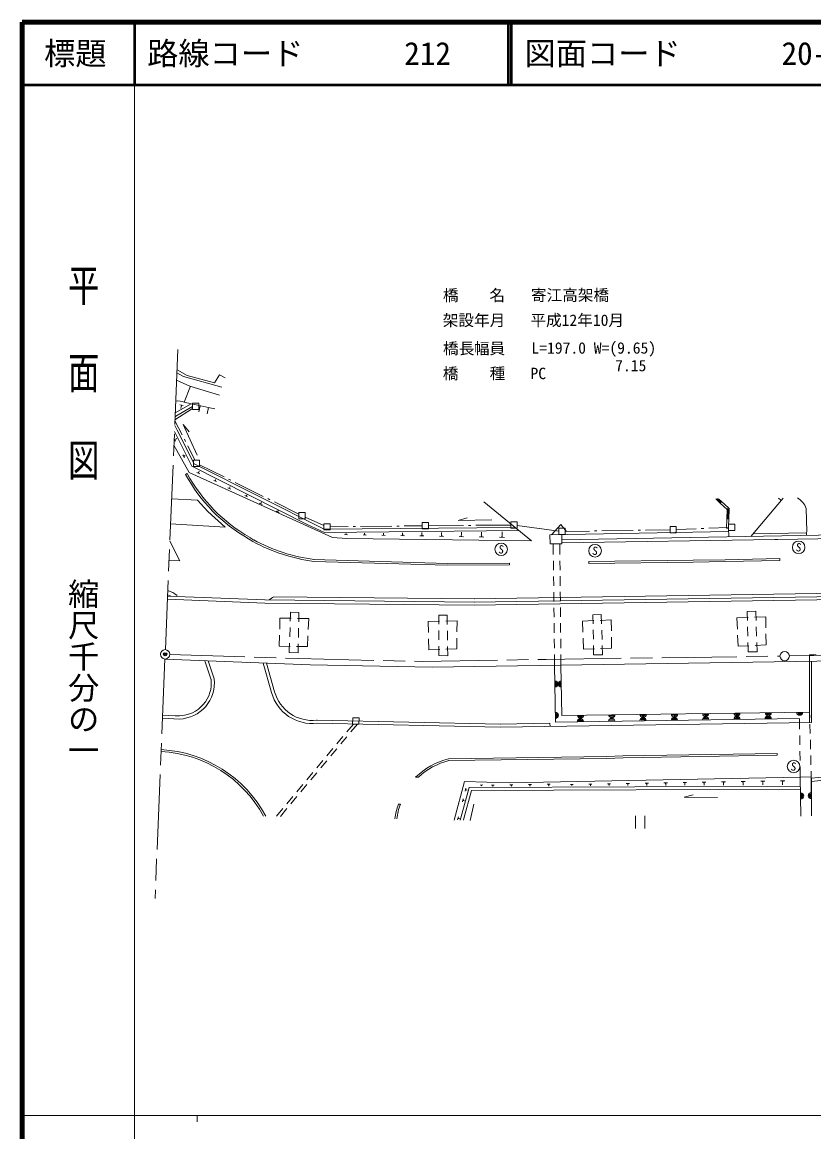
# Model space of a CAD drawing. Units: millimetres, scale not verified. Extents: x 40000 to 680000, y 20000 to 380000.
# Drawn here: x 40000 to 166689, y 202409 to 380000 of the extents above; entities that cross this region are included whole.
import ezdxf
from ezdxf.enums import TextEntityAlignment as Align

# ---------------------------------------------------------------- set-up
doc = ezdxf.new("R2010")
doc.units = ezdxf.units.MM
doc.header["$LTSCALE"] = 1000
doc.header["$PDMODE"] = 32
doc.header["$PDSIZE"] = 500
doc.linetypes.add('CHAIN', pattern=[18.5, 12, -1.5, 3.5, -1.5])
for name, color, linetype, lineweight in [('M-BGD', 7, 'Continuous', 13), ('M-BMK', 2, 'CHAIN', 13), ('M-BMK-ROW', 30, 'Continuous', 13), ('M-BMK-SRVR', 3, 'Continuous', 13), ('M-STR-HTXT', 7, 'Continuous', 13), ('M-STR-STR1', 1, 'Continuous', 13), ('M-STR-STRC', 7, 'Continuous', 13), ('M-TTL', 2, 'Continuous', 140), ('M-TTL-BAND', 7, 'Continuous', 13), ('M-TTL-LINE', 7, 'Continuous', 50)]:
    doc.layers.add(name, color=color, linetype=linetype, lineweight=lineweight)
doc.layers.add('M-OTRS', color=6, linetype='Continuous')
doc.layers.add('M-TTL-TXT', color=7, linetype='Continuous')
doc.styles.add('@ＭＳ ゴシック', font='')
doc.styles.add('ＭＳ ゴシック', font='')
doc.styles.get('@ＭＳ ゴシック').set_extended_font_data('@MS Gothic')
doc.styles.get('ＭＳ ゴシック').set_extended_font_data('MS Gothic')

msp = doc.modelspace()

# ---------------------------------------------------------------- linework, layer by layer
at = {"layer": 'M-BGD'}
for p, q in [((64758, 323861), (65810, 323281)), ((64778, 324382), (66391, 323471)), ((71971, 321583), (65810, 323281)), ((66391, 323471), (70799, 322283)), ((71599, 323535), (70799, 322283)), ((71599, 323535), (72471, 323095)), ((64709, 322729), (66843, 321769)), ((66953, 321739), (65924, 319174)), ((66843, 321769), (71552, 320320)), ((67046, 318905), (64493, 317481)), ((64573, 316950), (67256, 318474)), ((65754, 318653), (65253, 318753)), ((65463, 318503), (65394, 318162)), ((65544, 318593), (65423, 318623)), ((65483, 318503), (65443, 318503)), ((65924, 319174), (67046, 318905)), ((67046, 318905), (68097, 318685)), ((68097, 318685), (69089, 318466)), ((68468, 318605), (68259, 317624)), ((69089, 318466), (70041, 318266)), ((69790, 318316), (69581, 317344)), ((70041, 318266), (70812, 318096)), ((64463, 316729), (64573, 316950)), ((64365, 314486), (64375, 314476)), ((64375, 314476), (67153, 308929)), ((64815, 314696), (64404, 315467)), ((64815, 314696), (67524, 309300)), ((65786, 315609), (66739, 314447)), ((65786, 315609), (68003, 310722)), ((64316, 313274), (64516, 312923)), ((64446, 313284), (64506, 313164)), ((64566, 313294), (64586, 313264)), ((64576, 313274), (64736, 313364)), ((64276, 312302), (66713, 307937)), ((65730, 310741), (65970, 310320)), ((65900, 310631), (65960, 310521)), ((66010, 310641), (66020, 310611)), ((66020, 310621), (66070, 310651)), ((67524, 309300), (88304, 298849)), ((66403, 307767), (66143, 307626)), ((66713, 307937), (89648, 297508)), ((67153, 308929), (85630, 299628)), ((67935, 307928), (68406, 307718)), ((68156, 307948), (68266, 307888)), ((68236, 308018), (68266, 308008)), ((68256, 308008), (68306, 308119)), ((70681, 306668), (71101, 306478)), ((70871, 306688), (70981, 306638)), ((70951, 306748), (70981, 306738)), ((70971, 306748), (70981, 306778)), ((72905, 305488), (73376, 305268)), ((73125, 305498), (73246, 305448)), ((73215, 305568), (73245, 305558)), ((73225, 305568), (73275, 305678)), ((68079, 303481), (63922, 303728)), ((75650, 304228), (76071, 304028)), ((75851, 304238), (75951, 304188)), ((75921, 304298), (75951, 304288)), ((75941, 304298), (75961, 304338)), ((151722, 303043), (151000, 303693)), ((151782, 303113), (151150, 303694)), ((151852, 303193), (151291, 303704)), ((151922, 303264), (151441, 303704)), ((161797, 303832), (156604, 297688)), ((161016, 303821), (161417, 303491)), ((69693, 301699), (68079, 303481)), ((77925, 302998), (78396, 302788)), ((78145, 303018), (78265, 302958)), ((78235, 303088), (78265, 303078)), ((78245, 303078), (78305, 303188)), ((113902, 303225), (121498, 296971)), ((151722, 303043), (151922, 303264)), ((152834, 302032), (151722, 303043)), ((153035, 302253), (151922, 303264)), ((152785, 300530), (152844, 302032)), ((152834, 302032), (153035, 302253)), ((152844, 302032), (152834, 302032)), ((152844, 302032), (153135, 302022)), ((152886, 300520), (152935, 302022)), ((152986, 300520), (153035, 302022)), ((153145, 302153), (153035, 302253)), ((153086, 300520), (153135, 302022)), ((153135, 302022), (153145, 302153)), ((165464, 302192), (165567, 298496)), ((72459, 299197), (69693, 301699)), ((80670, 301738), (81101, 301548)), ((80870, 301748), (80981, 301708)), ((80951, 301818), (80971, 301808)), ((80961, 301808), (80981, 301848)), ((109797, 300237), (111239, 300659)), ((109797, 300237), (115166, 300341)), ((152726, 299027), (152785, 300530)), ((152785, 300530), (153086, 300520)), ((153047, 299358), (153086, 300520)), ((72459, 299197), (63755, 299722)), ((85630, 299628), (88385, 298348)), ((88304, 298849), (118863, 299142)), ((88385, 298348), (119464, 298652)), ((110300, 297944), (110300, 298365)), ((113525, 297906), (113525, 298387)), ((116790, 297869), (116800, 298419)), ((124442, 297934), (153037, 298507)), ((124723, 297945), (126204, 299588)), ((126204, 299588), (127086, 298487)), ((152727, 298997), (152726, 299027)), ((152726, 299027), (153027, 299018)), ((153027, 298988), (153047, 299358)), ((153027, 298988), (153088, 297665)), ((165537, 298276), (165567, 298496)), ((65222, 293773), (63637, 296937)), ((76236, 297297), (76908, 296867)), ((76407, 297548), (77078, 297118)), ((89648, 297508), (91981, 297359)), ((92051, 297970), (91600, 297980)), ((91891, 298060), (91770, 298070)), ((91841, 298160), (91821, 298160)), ((91831, 298160), (91831, 298180)), ((121498, 296971), (91981, 297359)), ((95056, 297922), (94555, 297932)), ((94865, 298022), (94745, 298022)), ((94825, 298123), (94795, 298123)), ((94805, 298123), (94805, 298213)), ((98091, 297865), (97550, 297874)), ((97890, 297985), (97750, 297985)), ((97840, 298085), (97810, 298085)), ((97820, 298085), (97830, 298235)), ((101166, 297817), (100585, 297826)), ((100945, 297937), (100805, 297937)), ((100895, 298057), (100865, 298057)), ((100875, 298057), (100885, 298267)), ((104281, 297769), (103660, 297779)), ((104050, 297889), (103900, 297899)), ((104000, 298019), (103960, 298019)), ((103980, 298019), (103980, 298300)), ((107446, 297711), (106785, 297721)), ((107195, 297851), (107035, 297851)), ((107135, 297982), (107095, 297982)), ((107115, 297982), (107125, 298332)), ((110641, 297654), (109940, 297673)), ((110380, 297804), (110210, 297804)), ((110320, 297944), (110280, 297944)), ((113886, 297606), (113145, 297615)), ((113615, 297756), (113425, 297756)), ((113545, 297906), (113495, 297906)), ((117181, 297548), (116390, 297558)), ((116881, 297708), (116690, 297708)), ((116810, 297869), (116760, 297869)), ((124474, 296502), (124452, 297954)), ((126367, 296524), (126345, 297976)), ((126346, 297155), (170365, 297929)), ((126356, 296674), (160440, 297210)), ((156944, 298099), (165537, 298276)), ((160440, 297210), (160891, 297221)), ((160891, 297221), (217149, 298094)), ((165537, 298276), (165528, 297845)), ((126357, 296524), (124474, 296502)), ((125003, 294792), (124984, 296503)), ((126052, 294813), (126036, 296523)), ((63509, 293852), (65222, 293773)), ((86686, 293689), (108020, 293074)), ((86696, 293990), (108030, 293375)), ((117966, 293442), (108020, 293375)), ((117966, 293142), (108020, 293074)), ((117966, 293442), (117966, 293142)), ((125031, 292292), (125014, 293792)), ((126076, 292313), (126062, 293813)), ((130706, 293672), (147382, 293905)), ((130706, 293672), (130706, 293372)), ((130706, 293372), (147382, 293605)), ((147382, 293905), (152490, 293969)), ((147382, 293605), (152500, 293669)), ((152490, 293969), (161254, 294156)), ((152500, 293669), (161254, 293856)), ((161254, 294156), (161254, 293856)), ((125059, 289792), (125042, 291292)), ((126100, 289813), (126086, 291313)), ((63804, 288123), (63283, 288333)), ((80260, 288026), (112361, 287689)), ((112341, 287689), (181941, 288783)), ((125086, 287292), (125070, 288792)), ((126124, 287313), (126109, 288813)), ((125114, 284792), (125097, 286292)), ((126147, 284813), (126133, 286313)), ((125142, 282293), (125125, 283792)), ((126171, 282313), (126157, 283813)), ((125169, 279793), (125153, 281293)), ((126195, 279813), (126181, 281313)), ((70254, 274737), (69210, 277791)), ((70734, 274908), (69741, 277771)), ((78545, 277438), (79921, 272711)), ((79076, 277418), (80401, 272852)), ((125199, 277082), (125180, 278793)), ((125199, 277082), (125326, 267988)), ((126221, 277103), (126205, 278813)), ((126221, 277103), (126357, 269060)), ((166023, 278725), (166021, 267908)), ((167054, 278736), (166023, 278725)), ((166324, 277724), (166321, 267918)), ((125316, 274481), (125334, 273628)), ((125423, 274428), (125441, 273752)), ((125583, 274321), (125565, 273770)), ((125903, 274250), (125867, 273913)), ((126027, 274375), (125992, 273806)), ((126187, 274464), (126170, 273717)), ((62456, 268611), (65180, 268473)), ((62476, 269072), (64499, 268964)), ((64499, 268964), (65170, 268974)), ((87125, 268289), (87196, 268290)), ((116523, 267671), (87196, 268290)), ((92904, 268674), (92885, 267673)), ((93906, 268645), (92904, 268674)), ((93887, 267654), (93906, 268645)), ((125326, 267988), (164398, 268548)), ((125426, 269452), (125427, 268616)), ((125586, 269363), (125569, 268705)), ((125693, 269239), (125711, 268830)), ((126357, 269060), (166020, 269591)), ((128999, 268974), (129781, 268975)), ((129017, 268281), (129657, 268282)), ((129088, 268868), (129621, 268886)), ((129141, 268406), (129390, 268406)), ((129212, 268761), (129568, 268744)), ((133957, 269067), (134810, 269068)), ((133975, 268250), (134757, 268268)), ((133993, 268374), (134650, 268428)), ((134064, 268943), (134668, 268961)), ((134117, 268481), (134455, 268499)), ((134206, 268783), (134561, 268819)), ((138968, 269142), (139768, 269125)), ((139022, 268431), (139626, 268467)), ((139040, 268324), (139751, 268343)), ((139093, 269018), (139644, 269018)), ((139111, 268484), (139555, 268538)), ((139217, 268858), (139537, 268876)), ((143927, 269199), (144780, 269200)), ((143998, 268506), (144816, 268489)), ((144034, 268382), (144762, 268382)), ((144104, 269057), (144780, 269093)), ((144176, 268613), (144549, 268595)), ((144318, 268915), (144549, 268951)), ((149009, 269256), (149827, 269257)), ((149010, 268492), (149738, 268492)), ((149063, 268616), (149614, 268617)), ((149151, 269132), (149702, 269132)), ((149223, 269007), (149578, 269008)), ((149223, 268723), (149489, 268723)), ((153914, 269349), (154838, 269332)), ((153986, 268513), (154785, 268532)), ((154057, 268656), (154714, 268656)), ((154110, 269260), (154696, 269243)), ((154252, 269100), (154572, 269065)), ((154252, 268780), (154536, 268780)), ((158926, 269406), (159850, 269424)), ((159015, 268606), (159815, 268589)), ((159086, 269317), (159761, 269317)), ((159086, 268766), (159708, 268749)), ((159192, 269210), (159583, 269175)), ((159193, 268837), (159548, 268837)), ((164061, 269463), (164843, 269499)), ((164168, 269356), (164826, 269375)), ((164222, 269196), (164684, 269232)), ((164421, 266835), (164398, 268518)), ((166020, 269591), (166044, 268646)), ((116513, 267170), (87186, 267789)), ((93015, 267663), (91976, 266420)), ((93656, 267653), (92617, 266410)), ((92885, 267673), (93887, 267654)), ((124455, 267787), (116503, 267670)), ((166321, 267918), (116513, 267170)), ((124455, 267787), (124475, 267286)), ((128964, 268121), (129835, 268140)), ((166070, 267646), (166109, 266147)), ((91335, 265653), (90373, 264502)), ((91976, 265643), (91014, 264492)), ((164455, 264335), (164434, 265835)), ((166134, 265147), (166173, 263648)), ((89732, 263734), (88770, 262583)), ((90373, 263725), (89411, 262574)), ((160806, 262966), (136148, 262577)), ((160806, 262966), (160807, 262666)), ((164489, 261836), (164468, 263335)), ((88129, 261816), (87167, 260665)), ((88770, 261807), (87808, 260656)), ((108224, 262115), (133503, 262475)), ((108224, 261815), (133504, 262175)), ((133503, 262475), (136148, 262577)), ((133514, 262175), (136158, 262277)), ((160807, 262666), (136158, 262277)), ((166199, 262648), (166238, 261149)), ((86525, 259898), (85563, 258747)), ((87166, 259888), (86204, 258737)), ((164525, 259153), (164502, 260836)), ((166263, 260149), (166288, 259204)), ((166318, 258984), (171396, 259539)), ((84922, 257980), (83960, 256829)), ((85563, 257970), (84601, 256819)), ((102957, 259147), (103418, 259167)), ((110770, 258462), (109142, 252301)), ((110214, 252672), (111542, 257511)), ((117932, 258267), (110770, 258462)), ((164546, 257751), (111542, 257511)), ((113735, 257923), (113285, 257913)), ((113565, 257823), (113455, 257823)), ((113525, 257732), (113495, 257732)), ((113515, 257732), (113515, 257722)), ((115548, 257884), (115098, 257884)), ((115378, 257794), (115268, 257794)), ((115338, 257704), (115308, 257704)), ((115328, 257704), (115328, 257694)), ((164525, 259153), (117932, 258267)), ((118513, 257947), (118052, 257936)), ((118343, 257846), (118223, 257846)), ((118303, 257746), (118273, 257746)), ((118283, 257746), (118283, 257706)), ((121508, 257999), (121017, 257989)), ((121328, 257899), (121207, 257888)), ((121288, 257798), (121247, 257798)), ((121267, 257798), (121268, 257718)), ((124522, 258051), (124012, 258041)), ((124332, 257941), (124202, 257941)), ((124282, 257841), (124252, 257841)), ((124272, 257841), (124272, 257731)), ((128198, 257984), (127748, 257984)), ((128028, 257894), (127918, 257894)), ((127988, 257803), (127958, 257803)), ((127978, 257803), (127978, 257793)), ((131173, 258046), (130702, 258036)), ((130993, 257946), (130873, 257946)), ((130953, 257846), (130923, 257846)), ((130933, 257846), (130933, 257806)), ((134158, 258099), (133667, 258088)), ((133978, 257998), (133857, 257988)), ((133938, 257898), (133907, 257898)), ((133917, 257898), (133918, 257818)), ((137172, 258151), (136662, 258140)), ((136982, 258041), (136852, 258040)), ((136942, 257940), (136902, 257940)), ((136922, 257940), (136922, 257830)), ((140207, 258203), (139676, 258193)), ((140007, 258093), (139877, 258093)), ((139957, 257993), (139927, 257993)), ((139947, 257993), (139947, 257842)), ((143262, 258266), (142711, 258255)), ((143052, 258145), (142922, 258145)), ((143002, 258035), (142972, 258035)), ((142992, 258035), (142992, 257855)), ((146337, 258318), (145766, 258308)), ((146127, 258198), (145976, 258198)), ((146077, 258087), (146037, 258087)), ((146057, 258087), (146057, 257867)), ((149432, 258370), (148841, 258360)), ((149211, 258250), (149061, 258250)), ((149161, 258130), (149121, 258130)), ((149141, 258130), (149142, 257879)), ((152547, 258433), (151936, 258422)), ((152326, 258302), (152166, 258302)), ((152266, 258182), (152226, 258182)), ((152246, 258182), (152257, 257902)), ((155692, 258485), (155051, 258475)), ((155451, 258355), (155291, 258355)), ((155391, 258225), (155351, 258225)), ((155371, 258225), (155382, 257914)), ((158847, 258548), (158196, 258537)), ((158606, 258407), (158446, 258407)), ((158546, 258277), (158506, 258277)), ((158526, 258277), (158537, 257927)), ((162032, 258600), (161350, 258590)), ((161781, 258460), (161611, 258460)), ((161721, 258330), (161681, 258330)), ((161701, 258330), (161702, 257939)), ((164525, 259153), (166288, 259204)), ((164525, 259153), (164630, 252943)), ((166288, 259204), (166318, 258954)), ((166288, 259204), (166313, 252975)), ((166318, 258483), (171456, 259048)), ((166318, 258954), (166323, 252975)), ((83319, 256061), (82357, 254910)), ((83960, 256052), (82998, 254901)), ((110695, 252532), (111933, 257010)), ((111001, 257400), (110882, 256929)), ((111052, 257200), (111022, 257080)), ((111142, 257130), (111132, 257100)), ((111132, 257120), (111212, 257100)), ((164557, 257250), (111933, 257010)), ((145938, 255964), (147390, 256346)), ((145938, 255964), (151297, 255938)), ((164640, 256543), (164658, 255726)), ((164764, 256508), (164747, 255868)), ((164924, 256401), (164854, 255851)), ((165955, 256367), (165991, 255994)), ((166079, 256456), (166062, 255922)), ((166204, 256616), (166222, 255763)), ((81716, 254143), (80677, 252900)), ((82357, 254134), (81318, 252891)), ((100196, 254828), (100527, 254838)), ((110562, 255717), (110442, 255246)), ((110612, 255517), (110582, 255397)), ((110692, 255447), (110692, 255417)), ((110692, 255427), (110773, 255407)), ((112255, 254847), (111686, 252242)), ((109803, 252822), (109673, 252351)), ((109853, 252622), (109823, 252501)), ((109933, 252552), (109923, 252522)), ((109923, 252542), (110004, 252522)), ((110214, 252662), (110114, 252281)), ((110695, 252532), (110625, 252262)), ((138158, 252973), (138159, 250970)), ((139660, 252975), (139662, 250971))]:
    msp.add_line(p, q, dxfattribs=at)
for centre, radius, start, end in [((64864, 316690), 2694, 66.83306, 96.16462), ((89360, 320234), 26422, 208.51714, 240.22617), ((89360, 320234), 26121, 208.51714, 240.22617), ((162470, 301098), 3185, 19.94133, 59.99241), ((90361, 321687), 28225, 241.55369, 262.53121), ((90361, 321687), 27924, 241.55369, 262.53121), ((61713, 284236), 5068, 52.46594, 71.66561), ((82958, 282960), 5739, 117.94639, 127.09891), ((64996, 274242), 5268, 271.82296, 6.62771), ((64996, 274242), 5769, 271.82296, 6.62771), ((125242, 274077), 501, 270.83199, 90.83199), ((126273, 274098), 501, 90.96376, 270.96376), ((86410, 274469), 6721, 195.12861, 276.67128), ((86410, 274469), 6220, 195.12861, 276.67128), ((125315, 269069), 501, 270.83199, 90.83199), ((129343, 268051), 501, 0.80912, 180.80912), ((129362, 269102), 501, 180.77621, 0.7762), ((134351, 268115), 501, 0.80912, 180.80912), ((134370, 269166), 501, 180.77621, 0.7762), ((139358, 268188), 501, 0.80912, 180.80912), ((139378, 269230), 501, 180.77621, 0.7762), ((144366, 268262), 501, 0.80912, 180.80912), ((144386, 269304), 501, 180.77621, 0.7762), ((149374, 268336), 501, 0.80912, 180.80912), ((149393, 269368), 501, 180.77621, 0.7762), ((154382, 268400), 501, 0.80912, 180.80912), ((154401, 269442), 501, 180.77621, 0.7762), ((159390, 268474), 501, 0.80912, 180.80912), ((159409, 269506), 501, 180.77621, 0.7762), ((164417, 269569), 501, 180.77621, 0.7762), ((61153, 243380), 19922, 28.70272, 86.89375), ((61153, 243380), 20222, 28.21406, 86.90446), ((111066, 250930), 11538, 104.26797, 134.59606), ((111066, 250930), 11238, 104.26797, 132.87565), ((164577, 256148), 501, 270.96893, 90.96893), ((166300, 256200), 501, 90.21655, 270.21655), ((111066, 250930), 11538, 160.24635, 172.16012), ((111066, 250930), 11238, 159.61674, 171.98228)]:
    msp.add_arc(centre, radius, start, end, dxfattribs=at)
at = {"layer": 'M-BMK'}
for p, q in [((64916, 327597), (62919, 279599)), ((162778, 278562), (184672, 278909)), ((62850, 278087), (61256, 239745)), ((63630, 278788), (84284, 278143)), ((84284, 278143), (104045, 277687)), ((104045, 277687), (123856, 278022)), ((123856, 278022), (161275, 278541))]:
    msp.add_line(p, q, dxfattribs=at)
at = {"layer": 'M-BMK-ROW'}
for p, q in [((64443, 316369), (67267, 318184)), ((67266, 319015), (68268, 319016)), ((67267, 318013), (67266, 319015)), ((68268, 318014), (67267, 318013)), ((68268, 319016), (68268, 318014)), ((65591, 313956), (64444, 316218)), ((66134, 312886), (65953, 313243)), ((67643, 309911), (66496, 312173)), ((67394, 308909), (67393, 309911)), ((67393, 309911), (68395, 309911)), ((68395, 309911), (68395, 308910)), ((72306, 307217), (68395, 309160)), ((68395, 308910), (67394, 308909)), ((73380, 306683), (73022, 306861)), ((78575, 304103), (74097, 306327)), ((79649, 303569), (79291, 303747)), ((84276, 301270), (80366, 303213)), ((84276, 301520), (85278, 301521)), ((84277, 300518), (84276, 301520)), ((85278, 300519), (84277, 300518)), ((85278, 301521), (85278, 300519)), ((88274, 299460), (85278, 300800)), ((88274, 299730), (89275, 299731)), ((88274, 298729), (88274, 299730)), ((89276, 298729), (88274, 298729)), ((89275, 299731), (89276, 298729)), ((92143, 299272), (89276, 299240)), ((93342, 299285), (92943, 299280)), ((99142, 299348), (94142, 299293)), ((100342, 299361), (99942, 299357)), ((104009, 299401), (101142, 299370)), ((104009, 299912), (105010, 299913)), ((104009, 298911), (104009, 299912)), ((105011, 298911), (104009, 298911)), ((105010, 299913), (105011, 298911)), ((110601, 299459), (105011, 299412)), ((111801, 299469), (111401, 299466)), ((118191, 299522), (112601, 299476)), ((118191, 300023), (119193, 300024)), ((118192, 299021), (118191, 300023)), ((119193, 299022), (118192, 299021)), ((119193, 300024), (119193, 299022)), ((125874, 298557), (119193, 299453)), ((125874, 298997), (126876, 298998)), ((125875, 297996), (125874, 298997)), ((126876, 298998), (126876, 297996)), ((130780, 298558), (126876, 298497)), ((131980, 298577), (131580, 298571)), ((137779, 298668), (132779, 298590)), ((138979, 298687), (138579, 298680)), ((143682, 298760), (139779, 298699)), ((143682, 299261), (144684, 299262)), ((143683, 298259), (143682, 299261)), ((144684, 299262), (144684, 298260)), ((147866, 298913), (144684, 298781)), ((149065, 298963), (148666, 298946)), ((153047, 299128), (149865, 298996)), ((153047, 298647), (153047, 299649)), ((153047, 299649), (154048, 299649)), ((154049, 298648), (153047, 298647)), ((154048, 299649), (154049, 298648)), ((126876, 297996), (125875, 297996)), ((144684, 298260), (143683, 298259))]:
    msp.add_line(p, q, dxfattribs=at)
at = {"layer": 'M-BMK-SRVR'}
for centre in [(62879, 278828), (162027, 278552)]:
    msp.add_circle(centre, 751, dxfattribs=at)
at = {"layer": 'M-OTRS'}
msp.add_point((62879, 278828), dxfattribs=at)
at = {"layer": 'M-STR-STR1'}
for p, q in [((63273, 288143), (78868, 287544)), ((112351, 287188), (181951, 288282)), ((112352, 286688), (181951, 287781)), ((63253, 287642), (78858, 287043)), ((78858, 287544), (112361, 287188)), ((78858, 287043), (112352, 286688)), ((81206, 282877), (81244, 284641)), ((81244, 284641), (83048, 284607)), ((82946, 285373), (82901, 284122)), ((82946, 285333), (82956, 285564)), ((84298, 285515), (82956, 285564)), ((84047, 284588), (85851, 284554)), ((84265, 284029), (84298, 285515)), ((85851, 284554), (85771, 282810)), ((106664, 284840), (106674, 285071)), ((106664, 284880), (106667, 283631)), ((108016, 285082), (106674, 285071)), ((107795, 284139), (109599, 284171)), ((108038, 283591), (108016, 285082)), ((109599, 284171), (109585, 282428)), ((129671, 284157), (131475, 284225)), ((129735, 282393), (129671, 284157)), ((132675, 285200), (131333, 285169)), ((131333, 284939), (131333, 285169)), ((131333, 284979), (131357, 283729)), ((132474, 284262), (134278, 284330)), ((132724, 283714), (132675, 285200)), ((134278, 284330), (134295, 282582)), ((154390, 284646), (156194, 284722)), ((154461, 282882), (154390, 284646)), ((157394, 285710), (156042, 285669)), ((156042, 285438), (156042, 285669)), ((156042, 285478), (156072, 284228)), ((157193, 284764), (158997, 284840)), ((157448, 284219), (157394, 285710)), ((158997, 284840), (159018, 283091)), ((82865, 283123), (82811, 281624)), ((84209, 281530), (84242, 283029)), ((104992, 284088), (106796, 284121)), ((105021, 282324), (104992, 284088)), ((106669, 282631), (106673, 281131)), ((108075, 281092), (108053, 282592)), ((131376, 282729), (131405, 281229)), ((132808, 281216), (132758, 282715)), ((156096, 283228), (156132, 281729)), ((157539, 281720), (157484, 283219)), ((81147, 280114), (81185, 281877)), ((82775, 280625), (82730, 279374)), ((85725, 281811), (85644, 280067)), ((105065, 279561), (105037, 281324)), ((109577, 281428), (109563, 279684)), ((129835, 279629), (129771, 281393)), ((134305, 281582), (134322, 279833)), ((154574, 280119), (154502, 281883)), ((156156, 280729), (156187, 279479)), ((157629, 279230), (157575, 280721)), ((159030, 282091), (159051, 280342)), ((82896, 280096), (81147, 280114)), ((82710, 279133), (82730, 279374)), ((84153, 279044), (82710, 279133)), ((85644, 280067), (83896, 280085)), ((84153, 279044), (84186, 280530)), ((106814, 279609), (105065, 279561)), ((106669, 278641), (106679, 278881)), ((106676, 280131), (106679, 278881)), ((109563, 279684), (107814, 279636)), ((108111, 278602), (108089, 280092)), ((131579, 279709), (129835, 279629)), ((131424, 280230), (131448, 278980)), ((131448, 278739), (131448, 278980)), ((134322, 279833), (132578, 279754)), ((132890, 278730), (132841, 280216)), ((156313, 280206), (154574, 280119)), ((156187, 279239), (156187, 279479)), ((157629, 279230), (156187, 279239)), ((159051, 280342), (157311, 280256)), ((62850, 278037), (86107, 277153)), ((86107, 277153), (105618, 276777)), ((105598, 276777), (231637, 278734)), ((108111, 278602), (106669, 278641)), ((132890, 278730), (131448, 278739))]:
    msp.add_line(p, q, dxfattribs=at)
at = {"layer": 'M-STR-STRC'}
for centre in [(116662, 295635), (164277, 295951), (131686, 295406), (163452, 260875)]:
    msp.add_circle(centre, 1002, dxfattribs=at)
at = {"layer": 'M-TTL'}
for p, q in [((40000, 380000), (40000, 20000)), ((680000, 380000), (40000, 380000))]:
    msp.add_line(p, q, dxfattribs=at)
at = {"layer": 'M-TTL-BAND'}
for p, q in [((58000, 370000), (58000, 20000)), ((40000, 205000), (579000, 205000)), ((68000, 205000), (68000, 204000))]:
    msp.add_line(p, q, dxfattribs=at)
at = {"layer": 'M-TTL-LINE'}
for p, q in [((58000, 380000), (58000, 370000)), ((117750, 380000), (117750, 370000)), ((118250, 380000), (118250, 370000)), ((40000, 370000), (680000, 370000))]:
    msp.add_line(p, q, dxfattribs=at)

# ---------------------------------------------------------------- texts
at = {"layer": 'M-STR-HTXT', "style": 'ＭＳ ゴシック'}
for s, p in [('橋', (107338, 334830)), ('名', (114779, 334836)), ('寄江高架橋', (121430, 334841)), ('架設年月', (107311, 330824)), ('平成12年10月', (121333, 330834)), ('橋', (107344, 326317)), ('長', (109888, 326319)), ('幅', (112282, 326320)), ('員', (114786, 326322)), ('L=197.0 W=(9.65)', (121502, 326389)), ('7.15', (134901, 323571)), ('橋\u3000\u3000種', (107317, 322310)), ('PC', (121339, 322321))]:
    msp.add_text(s, height=1833, rotation=0.043, dxfattribs=at).set_placement(p, align=Align.BOTTOM_LEFT)
at = {"layer": 'M-STR-STRC', "style": 'ＭＳ ゴシック'}
for p in [(164272, 295958), (116657, 295631), (131681, 295402), (163447, 260871)]:
    msp.add_text('S', height=1320, rotation=352.899, dxfattribs=at).set_placement(p, align=Align.MIDDLE_CENTER)
at = {"layer": 'M-TTL-BAND', "style": '@ＭＳ ゴシック', "width": 1.4}
msp.add_text('平  面  図', height=3666, rotation=270, dxfattribs=at).set_placement((49777, 306475), align=Align.MIDDLE_RIGHT)
at = {"layer": 'M-TTL-BAND', "style": '@ＭＳ ゴシック'}
msp.add_text('縮尺千分の一', height=3666, rotation=270, dxfattribs=at).set_placement((49777, 261030), align=Align.MIDDLE_RIGHT)
at = {"layer": 'M-TTL-TXT', "style": 'ＭＳ ゴシック'}
msp.add_text('標題', height=3666, dxfattribs=at).set_placement((48500, 375000), align=Align.MIDDLE_CENTER)
for s, p in [('路線コード', (60000, 375000)), ('212', (101142, 375000)), ('図面コード', (120380, 375000)), ('20-0', (161521, 375000))]:
    msp.add_text(s, height=3666, dxfattribs=at).set_placement(p, align=Align.MIDDLE_LEFT)

doc.saveas('drawing.dxf')
